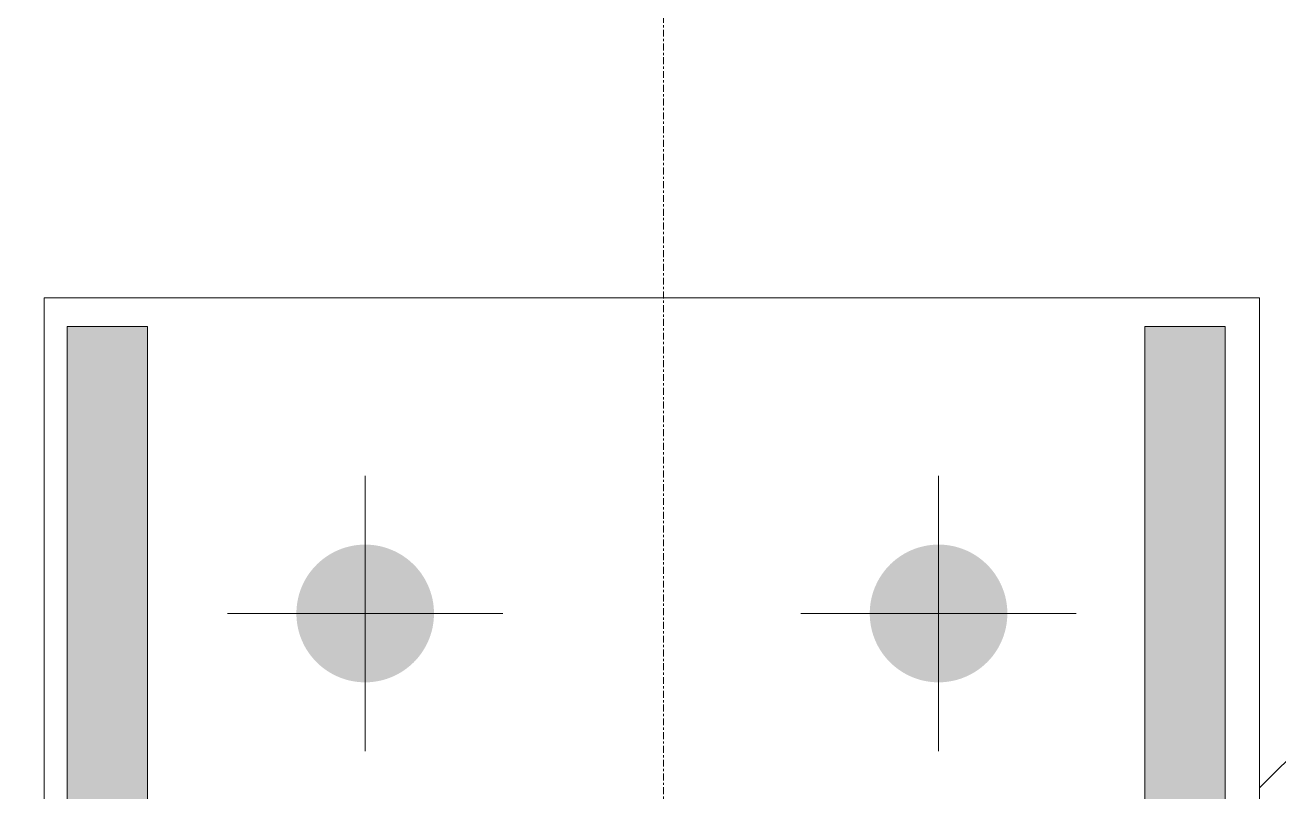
# Model space of a CAD drawing. Header units: millimetres. Extents: x 0 to 13151789, y -1482478 to 0.
# Drawn here: x 12769976 to 12770194.7, y -1317481.8 to -1317348.2 of the extents above; entities that cross this region are included whole.
import ezdxf

# ---------------------------------------------------------------- set-up
doc = ezdxf.new("R2010")
doc.units = ezdxf.units.MM
doc.header["$LTSCALE"] = 0.4
doc.header["$MEASUREMENT"] = 0
for name, pattern in [('CENTER', [2, 1.25, -0.25, 0.25, -0.25]), ('XKITLINE00', [0]), ('XKITLINE03', [6, 3, -1, 1, -1])]:
    doc.linetypes.add(name, pattern=pattern)
for name, color, linetype, lineweight in [('Bolt', 255, 'Continuous', 0), ('COLUM HATCH', 7, 'Continuous', 0), ('Grid', 202, 'CENTER', 0), ('Part', 1, 'Continuous', 0)]:
    doc.layers.add(name, color=color, linetype=linetype, lineweight=lineweight)

msp = doc.modelspace()

# ---------------------------------------------------------------- hatches: boundary and pattern name
at = {"layer": 'Bolt', "lineweight": 0}
for points in [[(12770023.33, -1317450.55), (12770023.33, -1317450.4), (12770023.33, -1317450.25), (12770023.34, -1317450.1), (12770023.35, -1317449.96), (12770023.36, -1317449.81), (12770023.37, -1317449.66), (12770023.38, -1317449.52), (12770023.4, -1317449.37), (12770023.42, -1317449.22), (12770023.43, -1317449.08), (12770023.46, -1317448.93), (12770023.48, -1317448.79), (12770023.5, -1317448.64), (12770023.53, -1317448.5), (12770023.56, -1317448.35), (12770023.59, -1317448.21), (12770023.62, -1317448.06), (12770023.65, -1317447.92), (12770023.68, -1317447.78), (12770023.72, -1317447.63), (12770023.76, -1317447.49), (12770023.8, -1317447.35), (12770023.84, -1317447.21), (12770023.89, -1317447.07), (12770023.93, -1317446.93), (12770023.98, -1317446.79), (12770024.03, -1317446.65), (12770024.08, -1317446.51), (12770024.13, -1317446.37), (12770024.18, -1317446.24), (12770024.24, -1317446.1), (12770024.3, -1317445.96), (12770024.35, -1317445.83), (12770024.42, -1317445.7), (12770024.48, -1317445.56), (12770024.54, -1317445.43), (12770024.61, -1317445.3), (12770024.67, -1317445.17), (12770024.74, -1317445.04), (12770024.81, -1317444.91), (12770024.88, -1317444.78), (12770024.96, -1317444.65), (12770025.03, -1317444.52), (12770025.11, -1317444.4), (12770025.19, -1317444.27), (12770025.27, -1317444.15), (12770025.35, -1317444.03), (12770025.43, -1317443.9), (12770025.51, -1317443.78), (12770025.6, -1317443.66), (12770025.69, -1317443.54), (12770025.78, -1317443.43), (12770025.87, -1317443.31), (12770025.96, -1317443.19), (12770026.05, -1317443.08), (12770026.14, -1317442.97), (12770026.24, -1317442.85), (12770026.34, -1317442.74), (12770026.43, -1317442.63), (12770026.53, -1317442.53), (12770026.63, -1317442.42), (12770026.74, -1317442.31), (12770026.84, -1317442.21), (12770026.94, -1317442.1), (12770027.05, -1317442), (12770027.16, -1317441.9), (12770027.27, -1317441.8), (12770027.38, -1317441.7), (12770027.49, -1317441.61), (12770027.6, -1317441.51), (12770027.71, -1317441.42), (12770027.83, -1317441.32), (12770027.94, -1317441.23), (12770028.06, -1317441.14), (12770028.18, -1317441.05), (12770028.3, -1317440.97), (12770028.42, -1317440.88), (12770028.54, -1317440.8), (12770028.66, -1317440.71), (12770028.78, -1317440.63), (12770028.91, -1317440.55), (12770029.03, -1317440.48), (12770029.16, -1317440.4), (12770029.28, -1317440.32), (12770029.41, -1317440.25), (12770029.54, -1317440.18), (12770029.67, -1317440.11), (12770029.8, -1317440.04), (12770029.93, -1317439.97), (12770030.06, -1317439.91), (12770030.19, -1317439.84), (12770030.33, -1317439.78), (12770030.46, -1317439.72), (12770030.6, -1317439.66), (12770030.73, -1317439.61), (12770030.87, -1317439.55), (12770031.01, -1317439.5), (12770031.14, -1317439.44), (12770031.28, -1317439.39), (12770031.42, -1317439.35), (12770031.56, -1317439.3), (12770031.7, -1317439.25), (12770031.84, -1317439.21), (12770031.98, -1317439.17), (12770032.12, -1317439.13), (12770032.27, -1317439.09), (12770032.41, -1317439.05), (12770032.55, -1317439.02), (12770032.7, -1317438.98), (12770032.84, -1317438.95), (12770032.98, -1317438.92), (12770033.13, -1317438.9), (12770033.27, -1317438.87), (12770033.42, -1317438.84), (12770033.56, -1317438.82), (12770033.71, -1317438.8), (12770033.86, -1317438.78), (12770034, -1317438.77), (12770034.15, -1317438.75), (12770034.3, -1317438.74), (12770034.44, -1317438.72), (12770034.59, -1317438.71), (12770034.74, -1317438.71), (12770034.88, -1317438.7), (12770035.03, -1317438.7), (12770035.18, -1317438.69), (12770035.33, -1317438.69), (12770035.47, -1317438.69), (12770035.62, -1317438.7), (12770035.77, -1317438.7), (12770035.91, -1317438.71), (12770036.06, -1317438.71), (12770036.21, -1317438.72), (12770036.35, -1317438.74), (12770036.5, -1317438.75), (12770036.65, -1317438.77), (12770036.79, -1317438.78), (12770036.94, -1317438.8), (12770037.09, -1317438.82), (12770037.23, -1317438.84), (12770037.38, -1317438.87), (12770037.52, -1317438.9), (12770037.67, -1317438.92), (12770037.81, -1317438.95), (12770037.95, -1317438.98), (12770038.1, -1317439.02), (12770038.24, -1317439.05), (12770038.38, -1317439.09), (12770038.53, -1317439.13), (12770038.67, -1317439.17), (12770038.81, -1317439.21), (12770038.95, -1317439.25), (12770039.09, -1317439.3), (12770039.23, -1317439.35), (12770039.37, -1317439.39), (12770039.51, -1317439.44), (12770039.64, -1317439.5), (12770039.78, -1317439.55), (12770039.92, -1317439.61), (12770040.05, -1317439.66), (12770040.19, -1317439.72), (12770040.32, -1317439.78), (12770040.46, -1317439.84), (12770040.59, -1317439.91), (12770040.72, -1317439.97), (12770040.85, -1317440.04), (12770040.98, -1317440.11), (12770041.11, -1317440.18), (12770041.24, -1317440.25), (12770041.37, -1317440.32), (12770041.49, -1317440.4), (12770041.62, -1317440.48), (12770041.75, -1317440.55), (12770041.87, -1317440.63), (12770041.99, -1317440.71), (12770042.11, -1317440.8), (12770042.23, -1317440.88), (12770042.35, -1317440.97), (12770042.47, -1317441.05), (12770042.59, -1317441.14), (12770042.71, -1317441.23), (12770042.82, -1317441.32), (12770042.94, -1317441.42), (12770043.05, -1317441.51), (12770043.16, -1317441.61), (12770043.27, -1317441.7), (12770043.38, -1317441.8), (12770043.49, -1317441.9), (12770043.6, -1317442), (12770043.71, -1317442.1), (12770043.81, -1317442.21), (12770043.91, -1317442.31), (12770044.02, -1317442.42), (12770044.12, -1317442.53), (12770044.22, -1317442.63), (12770044.31, -1317442.74), (12770044.41, -1317442.85), (12770044.51, -1317442.97), (12770044.6, -1317443.08), (12770044.69, -1317443.19), (12770044.79, -1317443.31), (12770044.88, -1317443.43), (12770044.96, -1317443.54), (12770045.05, -1317443.66), (12770045.14, -1317443.78), (12770045.22, -1317443.9), (12770045.3, -1317444.03), (12770045.38, -1317444.15), (12770045.46, -1317444.27), (12770045.54, -1317444.4), (12770045.62, -1317444.52), (12770045.69, -1317444.65), (12770045.77, -1317444.78), (12770045.84, -1317444.91), (12770045.91, -1317445.04), (12770045.98, -1317445.17), (12770046.04, -1317445.3), (12770046.11, -1317445.43), (12770046.17, -1317445.56), (12770046.24, -1317445.7), (12770046.3, -1317445.83), (12770046.35, -1317445.96), (12770046.41, -1317446.1), (12770046.47, -1317446.24), (12770046.52, -1317446.37), (12770046.57, -1317446.51), (12770046.62, -1317446.65), (12770046.67, -1317446.79), (12770046.72, -1317446.93), (12770046.76, -1317447.07), (12770046.81, -1317447.21), (12770046.85, -1317447.35), (12770046.89, -1317447.49), (12770046.93, -1317447.63), (12770046.97, -1317447.78), (12770047, -1317447.92), (12770047.03, -1317448.06), (12770047.07, -1317448.21), (12770047.09, -1317448.35), (12770047.12, -1317448.5), (12770047.15, -1317448.64), (12770047.17, -1317448.79), (12770047.2, -1317448.93), (12770047.22, -1317449.08), (12770047.23, -1317449.22), (12770047.25, -1317449.37), (12770047.27, -1317449.52), (12770047.28, -1317449.66), (12770047.29, -1317449.81), (12770047.3, -1317449.96), (12770047.31, -1317450.1), (12770047.32, -1317450.25), (12770047.32, -1317450.4), (12770047.32, -1317450.55), (12770047.33, -1317450.69), (12770047.32, -1317450.84), (12770047.32, -1317450.99), (12770047.32, -1317451.13), (12770047.31, -1317451.28), (12770047.3, -1317451.43), (12770047.29, -1317451.58), (12770047.28, -1317451.72), (12770047.27, -1317451.87), (12770047.25, -1317452.02), (12770047.23, -1317452.16), (12770047.22, -1317452.31), (12770047.2, -1317452.45), (12770047.17, -1317452.6), (12770047.15, -1317452.74), (12770047.12, -1317452.89), (12770047.09, -1317453.03), (12770047.07, -1317453.18), (12770047.03, -1317453.32), (12770047, -1317453.47), (12770046.97, -1317453.61), (12770046.93, -1317453.75), (12770046.89, -1317453.89), (12770046.85, -1317454.03), (12770046.81, -1317454.18), (12770046.76, -1317454.32), (12770046.72, -1317454.46), (12770046.67, -1317454.6), (12770046.62, -1317454.74), (12770046.57, -1317454.87), (12770046.52, -1317455.01), (12770046.47, -1317455.15), (12770046.41, -1317455.28), (12770046.35, -1317455.42), (12770046.3, -1317455.56), (12770046.24, -1317455.69), (12770046.17, -1317455.82), (12770046.11, -1317455.96), (12770046.04, -1317456.09), (12770045.98, -1317456.22), (12770045.91, -1317456.35), (12770045.84, -1317456.48), (12770045.77, -1317456.61), (12770045.69, -1317456.73), (12770045.62, -1317456.86), (12770045.54, -1317456.99), (12770045.46, -1317457.11), (12770045.38, -1317457.24), (12770045.3, -1317457.36), (12770045.22, -1317457.48), (12770045.14, -1317457.6), (12770045.05, -1317457.72), (12770044.96, -1317457.84), (12770044.88, -1317457.96), (12770044.79, -1317458.08), (12770044.69, -1317458.19), (12770044.6, -1317458.31), (12770044.51, -1317458.42), (12770044.41, -1317458.53), (12770044.31, -1317458.64), (12770044.22, -1317458.75), (12770044.12, -1317458.86), (12770044.02, -1317458.97), (12770043.91, -1317459.07), (12770043.81, -1317459.18), (12770043.71, -1317459.28), (12770043.6, -1317459.38), (12770043.49, -1317459.48), (12770043.38, -1317459.58), (12770043.27, -1317459.68), (12770043.16, -1317459.78), (12770043.05, -1317459.87), (12770042.94, -1317459.97), (12770042.82, -1317460.06), (12770042.71, -1317460.15), (12770042.59, -1317460.24), (12770042.47, -1317460.33), (12770042.35, -1317460.42), (12770042.23, -1317460.5), (12770042.11, -1317460.59), (12770041.99, -1317460.67), (12770041.87, -1317460.75), (12770041.75, -1317460.83), (12770041.62, -1317460.91), (12770041.49, -1317460.99), (12770041.37, -1317461.06), (12770041.24, -1317461.13), (12770041.11, -1317461.21), (12770040.98, -1317461.28), (12770040.85, -1317461.34), (12770040.72, -1317461.41), (12770040.59, -1317461.48), (12770040.46, -1317461.54), (12770040.32, -1317461.6), (12770040.19, -1317461.66), (12770040.05, -1317461.72), (12770039.92, -1317461.78), (12770039.78, -1317461.83), (12770039.64, -1317461.89), (12770039.51, -1317461.94), (12770039.37, -1317461.99), (12770039.23, -1317462.04), (12770039.09, -1317462.09), (12770038.95, -1317462.13), (12770038.81, -1317462.18), (12770038.67, -1317462.22), (12770038.53, -1317462.26), (12770038.38, -1317462.3), (12770038.24, -1317462.33), (12770038.1, -1317462.37), (12770037.95, -1317462.4), (12770037.81, -1317462.43), (12770037.67, -1317462.46), (12770037.52, -1317462.49), (12770037.38, -1317462.52), (12770037.23, -1317462.54), (12770037.09, -1317462.56), (12770036.94, -1317462.58), (12770036.79, -1317462.6), (12770036.65, -1317462.62), (12770036.5, -1317462.63), (12770036.35, -1317462.65), (12770036.21, -1317462.66), (12770036.06, -1317462.67), (12770035.91, -1317462.68), (12770035.77, -1317462.68), (12770035.62, -1317462.69), (12770035.47, -1317462.69), (12770035.33, -1317462.69), (12770035.18, -1317462.69), (12770035.03, -1317462.69), (12770034.88, -1317462.68), (12770034.74, -1317462.68), (12770034.59, -1317462.67), (12770034.44, -1317462.66), (12770034.3, -1317462.65), (12770034.15, -1317462.63), (12770034, -1317462.62), (12770033.86, -1317462.6), (12770033.71, -1317462.58), (12770033.56, -1317462.56), (12770033.42, -1317462.54), (12770033.27, -1317462.52), (12770033.13, -1317462.49), (12770032.98, -1317462.46), (12770032.84, -1317462.43), (12770032.7, -1317462.4), (12770032.55, -1317462.37), (12770032.41, -1317462.33), (12770032.27, -1317462.3), (12770032.12, -1317462.26), (12770031.98, -1317462.22), (12770031.84, -1317462.18), (12770031.7, -1317462.13), (12770031.56, -1317462.09), (12770031.42, -1317462.04), (12770031.28, -1317461.99), (12770031.14, -1317461.94), (12770031.01, -1317461.89), (12770030.87, -1317461.83), (12770030.73, -1317461.78), (12770030.6, -1317461.72), (12770030.46, -1317461.66), (12770030.33, -1317461.6), (12770030.19, -1317461.54), (12770030.06, -1317461.48), (12770029.93, -1317461.41), (12770029.8, -1317461.34), (12770029.67, -1317461.28), (12770029.54, -1317461.21), (12770029.41, -1317461.13), (12770029.28, -1317461.06), (12770029.16, -1317460.99), (12770029.03, -1317460.91), (12770028.91, -1317460.83), (12770028.78, -1317460.75), (12770028.66, -1317460.67), (12770028.54, -1317460.59), (12770028.42, -1317460.5), (12770028.3, -1317460.42), (12770028.18, -1317460.33), (12770028.06, -1317460.24), (12770027.94, -1317460.15), (12770027.83, -1317460.06), (12770027.71, -1317459.97), (12770027.6, -1317459.87), (12770027.49, -1317459.78), (12770027.38, -1317459.68), (12770027.27, -1317459.58), (12770027.16, -1317459.48), (12770027.05, -1317459.38), (12770026.94, -1317459.28), (12770026.84, -1317459.18), (12770026.74, -1317459.07), (12770026.63, -1317458.97), (12770026.53, -1317458.86), (12770026.43, -1317458.75), (12770026.34, -1317458.64), (12770026.24, -1317458.53), (12770026.14, -1317458.42), (12770026.05, -1317458.31), (12770025.96, -1317458.19), (12770025.87, -1317458.08), (12770025.78, -1317457.96), (12770025.69, -1317457.84), (12770025.6, -1317457.72), (12770025.51, -1317457.6), (12770025.43, -1317457.48), (12770025.35, -1317457.36), (12770025.27, -1317457.24), (12770025.19, -1317457.11), (12770025.11, -1317456.99), (12770025.03, -1317456.86), (12770024.96, -1317456.73), (12770024.88, -1317456.61), (12770024.81, -1317456.48), (12770024.74, -1317456.35), (12770024.67, -1317456.22), (12770024.61, -1317456.09), (12770024.54, -1317455.96), (12770024.48, -1317455.82), (12770024.42, -1317455.69), (12770024.35, -1317455.56), (12770024.3, -1317455.42), (12770024.24, -1317455.28), (12770024.18, -1317455.15), (12770024.13, -1317455.01), (12770024.08, -1317454.87), (12770024.03, -1317454.74), (12770023.98, -1317454.6), (12770023.93, -1317454.46), (12770023.89, -1317454.32), (12770023.84, -1317454.18), (12770023.8, -1317454.03), (12770023.76, -1317453.89), (12770023.72, -1317453.75), (12770023.68, -1317453.61), (12770023.65, -1317453.47), (12770023.62, -1317453.32), (12770023.59, -1317453.18), (12770023.56, -1317453.03), (12770023.53, -1317452.89), (12770023.5, -1317452.74), (12770023.48, -1317452.6), (12770023.46, -1317452.45), (12770023.43, -1317452.31), (12770023.42, -1317452.16), (12770023.4, -1317452.02), (12770023.38, -1317451.87), (12770023.37, -1317451.72), (12770023.36, -1317451.58), (12770023.35, -1317451.43), (12770023.34, -1317451.28), (12770023.33, -1317451.13), (12770023.33, -1317450.99), (12770023.33, -1317450.84), (12770023.33, -1317450.69)], [(12770123.33, -1317450.55), (12770123.33, -1317450.4), (12770123.33, -1317450.25), (12770123.34, -1317450.1), (12770123.35, -1317449.96), (12770123.36, -1317449.81), (12770123.37, -1317449.66), (12770123.38, -1317449.52), (12770123.4, -1317449.37), (12770123.42, -1317449.22), (12770123.43, -1317449.08), (12770123.46, -1317448.93), (12770123.48, -1317448.79), (12770123.5, -1317448.64), (12770123.53, -1317448.5), (12770123.56, -1317448.35), (12770123.59, -1317448.21), (12770123.62, -1317448.06), (12770123.65, -1317447.92), (12770123.68, -1317447.78), (12770123.72, -1317447.63), (12770123.76, -1317447.49), (12770123.8, -1317447.35), (12770123.84, -1317447.21), (12770123.89, -1317447.07), (12770123.93, -1317446.93), (12770123.98, -1317446.79), (12770124.03, -1317446.65), (12770124.08, -1317446.51), (12770124.13, -1317446.37), (12770124.18, -1317446.24), (12770124.24, -1317446.1), (12770124.3, -1317445.96), (12770124.35, -1317445.83), (12770124.42, -1317445.7), (12770124.48, -1317445.56), (12770124.54, -1317445.43), (12770124.61, -1317445.3), (12770124.67, -1317445.17), (12770124.74, -1317445.04), (12770124.81, -1317444.91), (12770124.88, -1317444.78), (12770124.96, -1317444.65), (12770125.03, -1317444.52), (12770125.11, -1317444.4), (12770125.19, -1317444.27), (12770125.27, -1317444.15), (12770125.35, -1317444.03), (12770125.43, -1317443.9), (12770125.51, -1317443.78), (12770125.6, -1317443.66), (12770125.69, -1317443.54), (12770125.78, -1317443.43), (12770125.87, -1317443.31), (12770125.96, -1317443.19), (12770126.05, -1317443.08), (12770126.14, -1317442.97), (12770126.24, -1317442.85), (12770126.34, -1317442.74), (12770126.43, -1317442.63), (12770126.53, -1317442.53), (12770126.63, -1317442.42), (12770126.74, -1317442.31), (12770126.84, -1317442.21), (12770126.94, -1317442.1), (12770127.05, -1317442), (12770127.16, -1317441.9), (12770127.27, -1317441.8), (12770127.38, -1317441.7), (12770127.49, -1317441.61), (12770127.6, -1317441.51), (12770127.71, -1317441.42), (12770127.83, -1317441.32), (12770127.94, -1317441.23), (12770128.06, -1317441.14), (12770128.18, -1317441.05), (12770128.3, -1317440.97), (12770128.42, -1317440.88), (12770128.54, -1317440.8), (12770128.66, -1317440.71), (12770128.78, -1317440.63), (12770128.91, -1317440.55), (12770129.03, -1317440.48), (12770129.16, -1317440.4), (12770129.28, -1317440.32), (12770129.41, -1317440.25), (12770129.54, -1317440.18), (12770129.67, -1317440.11), (12770129.8, -1317440.04), (12770129.93, -1317439.97), (12770130.06, -1317439.91), (12770130.19, -1317439.84), (12770130.33, -1317439.78), (12770130.46, -1317439.72), (12770130.6, -1317439.66), (12770130.73, -1317439.61), (12770130.87, -1317439.55), (12770131.01, -1317439.5), (12770131.14, -1317439.44), (12770131.28, -1317439.39), (12770131.42, -1317439.35), (12770131.56, -1317439.3), (12770131.7, -1317439.25), (12770131.84, -1317439.21), (12770131.98, -1317439.17), (12770132.12, -1317439.13), (12770132.27, -1317439.09), (12770132.41, -1317439.05), (12770132.55, -1317439.02), (12770132.7, -1317438.98), (12770132.84, -1317438.95), (12770132.98, -1317438.92), (12770133.13, -1317438.9), (12770133.27, -1317438.87), (12770133.42, -1317438.84), (12770133.56, -1317438.82), (12770133.71, -1317438.8), (12770133.86, -1317438.78), (12770134, -1317438.77), (12770134.15, -1317438.75), (12770134.3, -1317438.74), (12770134.44, -1317438.72), (12770134.59, -1317438.71), (12770134.74, -1317438.71), (12770134.88, -1317438.7), (12770135.03, -1317438.7), (12770135.18, -1317438.69), (12770135.33, -1317438.69), (12770135.47, -1317438.69), (12770135.62, -1317438.7), (12770135.77, -1317438.7), (12770135.91, -1317438.71), (12770136.06, -1317438.71), (12770136.21, -1317438.72), (12770136.35, -1317438.74), (12770136.5, -1317438.75), (12770136.65, -1317438.77), (12770136.79, -1317438.78), (12770136.94, -1317438.8), (12770137.09, -1317438.82), (12770137.23, -1317438.84), (12770137.38, -1317438.87), (12770137.52, -1317438.9), (12770137.67, -1317438.92), (12770137.81, -1317438.95), (12770137.95, -1317438.98), (12770138.1, -1317439.02), (12770138.24, -1317439.05), (12770138.38, -1317439.09), (12770138.53, -1317439.13), (12770138.67, -1317439.17), (12770138.81, -1317439.21), (12770138.95, -1317439.25), (12770139.09, -1317439.3), (12770139.23, -1317439.35), (12770139.37, -1317439.39), (12770139.51, -1317439.44), (12770139.64, -1317439.5), (12770139.78, -1317439.55), (12770139.92, -1317439.61), (12770140.05, -1317439.66), (12770140.19, -1317439.72), (12770140.32, -1317439.78), (12770140.46, -1317439.84), (12770140.59, -1317439.91), (12770140.72, -1317439.97), (12770140.85, -1317440.04), (12770140.98, -1317440.11), (12770141.11, -1317440.18), (12770141.24, -1317440.25), (12770141.37, -1317440.32), (12770141.49, -1317440.4), (12770141.62, -1317440.48), (12770141.75, -1317440.55), (12770141.87, -1317440.63), (12770141.99, -1317440.71), (12770142.11, -1317440.8), (12770142.23, -1317440.88), (12770142.35, -1317440.97), (12770142.47, -1317441.05), (12770142.59, -1317441.14), (12770142.71, -1317441.23), (12770142.82, -1317441.32), (12770142.94, -1317441.42), (12770143.05, -1317441.51), (12770143.16, -1317441.61), (12770143.27, -1317441.7), (12770143.38, -1317441.8), (12770143.49, -1317441.9), (12770143.6, -1317442), (12770143.71, -1317442.1), (12770143.81, -1317442.21), (12770143.91, -1317442.31), (12770144.02, -1317442.42), (12770144.12, -1317442.53), (12770144.22, -1317442.63), (12770144.31, -1317442.74), (12770144.41, -1317442.85), (12770144.51, -1317442.97), (12770144.6, -1317443.08), (12770144.69, -1317443.19), (12770144.79, -1317443.31), (12770144.88, -1317443.43), (12770144.96, -1317443.54), (12770145.05, -1317443.66), (12770145.14, -1317443.78), (12770145.22, -1317443.9), (12770145.3, -1317444.03), (12770145.38, -1317444.15), (12770145.46, -1317444.27), (12770145.54, -1317444.4), (12770145.62, -1317444.52), (12770145.69, -1317444.65), (12770145.77, -1317444.78), (12770145.84, -1317444.91), (12770145.91, -1317445.04), (12770145.98, -1317445.17), (12770146.04, -1317445.3), (12770146.11, -1317445.43), (12770146.17, -1317445.56), (12770146.24, -1317445.7), (12770146.3, -1317445.83), (12770146.35, -1317445.96), (12770146.41, -1317446.1), (12770146.47, -1317446.24), (12770146.52, -1317446.37), (12770146.57, -1317446.51), (12770146.62, -1317446.65), (12770146.67, -1317446.79), (12770146.72, -1317446.93), (12770146.76, -1317447.07), (12770146.81, -1317447.21), (12770146.85, -1317447.35), (12770146.89, -1317447.49), (12770146.93, -1317447.63), (12770146.97, -1317447.78), (12770147, -1317447.92), (12770147.03, -1317448.06), (12770147.07, -1317448.21), (12770147.09, -1317448.35), (12770147.12, -1317448.5), (12770147.15, -1317448.64), (12770147.17, -1317448.79), (12770147.2, -1317448.93), (12770147.22, -1317449.08), (12770147.23, -1317449.22), (12770147.25, -1317449.37), (12770147.27, -1317449.52), (12770147.28, -1317449.66), (12770147.29, -1317449.81), (12770147.3, -1317449.96), (12770147.31, -1317450.1), (12770147.32, -1317450.25), (12770147.32, -1317450.4), (12770147.32, -1317450.55), (12770147.33, -1317450.69), (12770147.32, -1317450.84), (12770147.32, -1317450.99), (12770147.32, -1317451.13), (12770147.31, -1317451.28), (12770147.3, -1317451.43), (12770147.29, -1317451.58), (12770147.28, -1317451.72), (12770147.27, -1317451.87), (12770147.25, -1317452.02), (12770147.23, -1317452.16), (12770147.22, -1317452.31), (12770147.2, -1317452.45), (12770147.17, -1317452.6), (12770147.15, -1317452.74), (12770147.12, -1317452.89), (12770147.09, -1317453.03), (12770147.07, -1317453.18), (12770147.03, -1317453.32), (12770147, -1317453.47), (12770146.97, -1317453.61), (12770146.93, -1317453.75), (12770146.89, -1317453.89), (12770146.85, -1317454.03), (12770146.81, -1317454.18), (12770146.76, -1317454.32), (12770146.72, -1317454.46), (12770146.67, -1317454.6), (12770146.62, -1317454.74), (12770146.57, -1317454.87), (12770146.52, -1317455.01), (12770146.47, -1317455.15), (12770146.41, -1317455.28), (12770146.35, -1317455.42), (12770146.3, -1317455.56), (12770146.24, -1317455.69), (12770146.17, -1317455.82), (12770146.11, -1317455.96), (12770146.04, -1317456.09), (12770145.98, -1317456.22), (12770145.91, -1317456.35), (12770145.84, -1317456.48), (12770145.77, -1317456.61), (12770145.69, -1317456.73), (12770145.62, -1317456.86), (12770145.54, -1317456.99), (12770145.46, -1317457.11), (12770145.38, -1317457.24), (12770145.3, -1317457.36), (12770145.22, -1317457.48), (12770145.14, -1317457.6), (12770145.05, -1317457.72), (12770144.96, -1317457.84), (12770144.88, -1317457.96), (12770144.79, -1317458.08), (12770144.69, -1317458.19), (12770144.6, -1317458.31), (12770144.51, -1317458.42), (12770144.41, -1317458.53), (12770144.31, -1317458.64), (12770144.22, -1317458.75), (12770144.12, -1317458.86), (12770144.02, -1317458.97), (12770143.91, -1317459.07), (12770143.81, -1317459.18), (12770143.71, -1317459.28), (12770143.6, -1317459.38), (12770143.49, -1317459.48), (12770143.38, -1317459.58), (12770143.27, -1317459.68), (12770143.16, -1317459.78), (12770143.05, -1317459.87), (12770142.94, -1317459.97), (12770142.82, -1317460.06), (12770142.71, -1317460.15), (12770142.59, -1317460.24), (12770142.47, -1317460.33), (12770142.35, -1317460.42), (12770142.23, -1317460.5), (12770142.11, -1317460.59), (12770141.99, -1317460.67), (12770141.87, -1317460.75), (12770141.75, -1317460.83), (12770141.62, -1317460.91), (12770141.49, -1317460.99), (12770141.37, -1317461.06), (12770141.24, -1317461.13), (12770141.11, -1317461.21), (12770140.98, -1317461.28), (12770140.85, -1317461.34), (12770140.72, -1317461.41), (12770140.59, -1317461.48), (12770140.46, -1317461.54), (12770140.32, -1317461.6), (12770140.19, -1317461.66), (12770140.05, -1317461.72), (12770139.92, -1317461.78), (12770139.78, -1317461.83), (12770139.64, -1317461.89), (12770139.51, -1317461.94), (12770139.37, -1317461.99), (12770139.23, -1317462.04), (12770139.09, -1317462.09), (12770138.95, -1317462.13), (12770138.81, -1317462.18), (12770138.67, -1317462.22), (12770138.53, -1317462.26), (12770138.38, -1317462.3), (12770138.24, -1317462.33), (12770138.1, -1317462.37), (12770137.95, -1317462.4), (12770137.81, -1317462.43), (12770137.67, -1317462.46), (12770137.52, -1317462.49), (12770137.38, -1317462.52), (12770137.23, -1317462.54), (12770137.09, -1317462.56), (12770136.94, -1317462.58), (12770136.79, -1317462.6), (12770136.65, -1317462.62), (12770136.5, -1317462.63), (12770136.35, -1317462.65), (12770136.21, -1317462.66), (12770136.06, -1317462.67), (12770135.91, -1317462.68), (12770135.77, -1317462.68), (12770135.62, -1317462.69), (12770135.47, -1317462.69), (12770135.33, -1317462.69), (12770135.18, -1317462.69), (12770135.03, -1317462.69), (12770134.88, -1317462.68), (12770134.74, -1317462.68), (12770134.59, -1317462.67), (12770134.44, -1317462.66), (12770134.3, -1317462.65), (12770134.15, -1317462.63), (12770134, -1317462.62), (12770133.86, -1317462.6), (12770133.71, -1317462.58), (12770133.56, -1317462.56), (12770133.42, -1317462.54), (12770133.27, -1317462.52), (12770133.13, -1317462.49), (12770132.98, -1317462.46), (12770132.84, -1317462.43), (12770132.7, -1317462.4), (12770132.55, -1317462.37), (12770132.41, -1317462.33), (12770132.27, -1317462.3), (12770132.12, -1317462.26), (12770131.98, -1317462.22), (12770131.84, -1317462.18), (12770131.7, -1317462.13), (12770131.56, -1317462.09), (12770131.42, -1317462.04), (12770131.28, -1317461.99), (12770131.14, -1317461.94), (12770131.01, -1317461.89), (12770130.87, -1317461.83), (12770130.73, -1317461.78), (12770130.6, -1317461.72), (12770130.46, -1317461.66), (12770130.33, -1317461.6), (12770130.19, -1317461.54), (12770130.06, -1317461.48), (12770129.93, -1317461.41), (12770129.8, -1317461.34), (12770129.67, -1317461.28), (12770129.54, -1317461.21), (12770129.41, -1317461.13), (12770129.28, -1317461.06), (12770129.16, -1317460.99), (12770129.03, -1317460.91), (12770128.91, -1317460.83), (12770128.78, -1317460.75), (12770128.66, -1317460.67), (12770128.54, -1317460.59), (12770128.42, -1317460.5), (12770128.3, -1317460.42), (12770128.18, -1317460.33), (12770128.06, -1317460.24), (12770127.94, -1317460.15), (12770127.83, -1317460.06), (12770127.71, -1317459.97), (12770127.6, -1317459.87), (12770127.49, -1317459.78), (12770127.38, -1317459.68), (12770127.27, -1317459.58), (12770127.16, -1317459.48), (12770127.05, -1317459.38), (12770126.94, -1317459.28), (12770126.84, -1317459.18), (12770126.74, -1317459.07), (12770126.63, -1317458.97), (12770126.53, -1317458.86), (12770126.43, -1317458.75), (12770126.34, -1317458.64), (12770126.24, -1317458.53), (12770126.14, -1317458.42), (12770126.05, -1317458.31), (12770125.96, -1317458.19), (12770125.87, -1317458.08), (12770125.78, -1317457.96), (12770125.69, -1317457.84), (12770125.6, -1317457.72), (12770125.51, -1317457.6), (12770125.43, -1317457.48), (12770125.35, -1317457.36), (12770125.27, -1317457.24), (12770125.19, -1317457.11), (12770125.11, -1317456.99), (12770125.03, -1317456.86), (12770124.96, -1317456.73), (12770124.88, -1317456.61), (12770124.81, -1317456.48), (12770124.74, -1317456.35), (12770124.67, -1317456.22), (12770124.61, -1317456.09), (12770124.54, -1317455.96), (12770124.48, -1317455.82), (12770124.42, -1317455.69), (12770124.35, -1317455.56), (12770124.3, -1317455.42), (12770124.24, -1317455.28), (12770124.18, -1317455.15), (12770124.13, -1317455.01), (12770124.08, -1317454.87), (12770124.03, -1317454.74), (12770123.98, -1317454.6), (12770123.93, -1317454.46), (12770123.89, -1317454.32), (12770123.84, -1317454.18), (12770123.8, -1317454.03), (12770123.76, -1317453.89), (12770123.72, -1317453.75), (12770123.68, -1317453.61), (12770123.65, -1317453.47), (12770123.62, -1317453.32), (12770123.59, -1317453.18), (12770123.56, -1317453.03), (12770123.53, -1317452.89), (12770123.5, -1317452.74), (12770123.48, -1317452.6), (12770123.46, -1317452.45), (12770123.43, -1317452.31), (12770123.42, -1317452.16), (12770123.4, -1317452.02), (12770123.38, -1317451.87), (12770123.37, -1317451.72), (12770123.36, -1317451.58), (12770123.35, -1317451.43), (12770123.34, -1317451.28), (12770123.33, -1317451.13), (12770123.33, -1317450.99), (12770123.33, -1317450.84), (12770123.33, -1317450.69)]]:
    msp.add_hatch(color=3, dxfattribs=at).paths.add_polyline_path(points, flags=17)
at = {"layer": 'COLUM HATCH', "lineweight": 0}
h = msp.add_hatch(dxfattribs=at)
h.set_pattern_fill('ANSI32', color=256, scale=1000)
h.set_pattern_definition([(45, (5159118.7, -1962668.04), (-265.165043, 265.165043), []), (45, (5159295.5, -1962668.04), (-265.165043, 265.165043), [])])
h.paths.add_polyline_path([(12789322.35, -1309991), (12789142.35, -1309991), (12789142.35, -1309806), (12784777.35, -1309806), (12784777.35, -1309991), (12784597.35, -1309991), (12784597.35, -1311614.67, 0.183159), (12784814.66, -1311466.75, 0.520567), (12785267.01, -1311466.75, 0.520567), (12785809.52, -1311466.75, 0.520567), (12786409.55, -1311466.75, 0.520567), (12786748.08, -1311466.75, 0.520567), (12787286.17, -1311466.75, 0.520567), (12787702.24, -1311466.75, 0.520567), (12788055.63, -1311466.75, 0.520567), (12788713.1, -1311466.75, 0.520567), (12789120.46, -1311466.75, 0.164524), (12789322.35, -1311615.13)], flags=16)
h.paths.add_polyline_path([(12789322.35, -1308974.87, 0.477637), (12788857.64, -1309006.86, 0.520567), (12788374.49, -1309006.86, 0.520567), (12787995.22, -1309006.86, 0.520567), (12787432.04, -1309006.86, 0.520567), (12787019.36, -1309006.86, 0.520567), (12786579.71, -1309006.86, 0.520567), (12786118.16, -1309006.86, 0.520567), (12785685.16, -1309006.86, 0.520567), (12785147.89, -1309006.86, 0.444805), (12784597.35, -1308938.87), (12784597.35, -1309621), (12784777.35, -1309621), (12789142.35, -1309622.42), (12789142.35, -1309621), (12789322.35, -1309621)], flags=17)
h.paths.add_polyline_path([(12784597.35, -1309991), (12784417.35, -1309991), (12784417.35, -1309806), (12780052.35, -1309806), (12780052.35, -1309991), (12779872.35, -1309991), (12779872.35, -1311525.37, 0.444971), (12780348.07, -1311466.75, 0.520567), (12780829.85, -1311466.75, 0.520567), (12781337.74, -1311466.75, 0.520567), (12781920.94, -1311466.75, 0.520567), (12782551.01, -1311466.75, 0.520567), (12783188.09, -1311466.75, 0.520567), (12783629.97, -1311466.75, 0.520567), (12784207.1, -1311466.75, 0.308037), (12784597.35, -1311614.67)], flags=16)
h.paths.add_polyline_path([(12784597.35, -1308938.87, 0.061518), (12784536.04, -1309006.86, 0.520567), (12784139.7, -1309006.86, 0.520567), (12783799.46, -1309006.86, 0.520567), (12783315.98, -1309006.86, 0.520567), (12782954.91, -1309006.86, 0.520567), (12782345.31, -1309006.86, 0.520567), (12781701.46, -1309006.86, 0.520567), (12781270.86, -1309006.86, 0.520567), (12780722.65, -1309006.86, 0.520567), (12780233.15, -1309006.86, 0.403977), (12779872.35, -1308936.7), (12779872.35, -1309621), (12780052.35, -1309621), (12784417.35, -1309622.21), (12784417.35, -1309621), (12784597.35, -1309621)], flags=17)
h.paths.add_polyline_path([(12794047.35, -1309991), (12793867.35, -1309991), (12793867.35, -1309806), (12789502.35, -1309806), (12789502.35, -1309991), (12789322.35, -1309991), (12789322.35, -1311615.13, 0.327955), (12789761.07, -1311466.75, 0.520567), (12790345.45, -1311466.75, 0.520567), (12790724.47, -1311466.75, 0.520567), (12791338.8, -1311466.75, 0.520567), (12791731.2, -1311466.75, 0.520567), (12792145.81, -1311466.75, 0.520567), (12792499.18, -1311466.75, 0.520567), (12792962.66, -1311466.75, 0.520567), (12793322.35, -1311466.75, 0.520567), (12793796.67, -1311466.75, 0.276021), (12794047.35, -1311579.09)], flags=16)
h.paths.add_polyline_path([(12794047.35, -1308878.61, 0.132341), (12793894.08, -1309006.86, 0.520567), (12793514.04, -1309006.86, 0.520567), (12792859.15, -1309006.86, 0.520567), (12792406.16, -1309006.86, 0.520567), (12791992.85, -1309006.86, 0.520567), (12791358.52, -1309006.86, 0.520567), (12791024.13, -1309006.86, 0.520567), (12790386.54, -1309006.86, 0.520567), (12789846.73, -1309006.86, 0.575619), (12789322.35, -1309051.37), (12789322.35, -1309621), (12789502.35, -1309621), (12793867.35, -1309622.72), (12793867.35, -1309621), (12794047.35, -1309621)], flags=17)
h.paths.add_polyline_path([(12798772.35, -1308983.15, 0.482408), (12798384, -1309006.86, 0.520567), (12797919.98, -1309006.86, 0.520567), (12797580.09, -1309006.86, 0.520567), (12797228.96, -1309006.86, 0.520567), (12796661.56, -1309006.86, 0.520567), (12796159.16, -1309006.86, 0.520567), (12795714.49, -1309006.86, 0.520567), (12795334.13, -1309006.86, 0.520567), (12794894.99, -1309006.86, 0.520567), (12794523.41, -1309006.86, 0.363204), (12794047.35, -1308878.61), (12794047.35, -1309621), (12794227.35, -1309621), (12798592.35, -1309623.16), (12798592.35, -1309621), (12798772.35, -1309621)], flags=17)
h.paths.add_polyline_path([(12798772.35, -1309991), (12798592.35, -1309991), (12798592.35, -1309806), (12794227.35, -1309806), (12794227.35, -1309991), (12794047.35, -1309991), (12794047.35, -1311579.09, 0.213823), (12794235.33, -1311466.75, 0.520567), (12794869.13, -1311466.75, 0.520567), (12795447.81, -1311466.75, 0.520567), (12796050.08, -1311466.75, 0.520567), (12796493.06, -1311466.75, 0.520567), (12797054.24, -1311466.75, 0.520567), (12797715.26, -1311466.75, 0.520567), (12798087.07, -1311466.75, 0.520567), (12798674.87, -1311466.75, 0.09514), (12798772.35, -1311561.31)], flags=16)
h.paths.add_polyline_path([(12803367.35, -1309991), (12803187.35, -1309991), (12803187.35, -1309806), (12798952.35, -1309806), (12798952.35, -1309991), (12798772.35, -1309991), (12798772.35, -1311561.31, 0.405351), (12799264.79, -1311466.75, 0.520567), (12799646.07, -1311466.75, 0.520567), (12800183.06, -1311466.75, 0.520567), (12800727.9, -1311466.75, 0.520567), (12801131.33, -1311466.75, 0.520567), (12801557.75, -1311466.75, 0.520567), (12802216.45, -1311466.75, 0.520567), (12802815.38, -1311466.75, 0.520567), (12803226.63, -1311466.75, 0.126474), (12803367.35, -1311587.3)], flags=16)
h.paths.add_polyline_path([(12803367.35, -1308911.44, 0.187835), (12803224.39, -1309006.86, 0.520567), (12802608.65, -1309006.86, 0.520567), (12802086.83, -1309006.86, 0.520567), (12801450.92, -1309006.86, 0.520567), (12800954.53, -1309006.86, 0.520567), (12800580.39, -1309006.86, 0.520567), (12799919.77, -1309006.86, 0.520567), (12799269.82, -1309006.86, 0.560551), (12798772.35, -1309037.69), (12798772.35, -1309621), (12798952.35, -1309621), (12803187.35, -1309623.83), (12803187.35, -1309621), (12803367.35, -1309621)])
h.paths.add_polyline_path([(12806490.26, -1309006.86, -0.520567), (12807044.3, -1309006.86, -0.520567), (12807699.37, -1309006.86, -0.520567), (12808152.58, -1309006.86, -0.520567), (12808587.66, -1309006.86, -0.520567), (12808962.44, -1309006.86, -0.520567), (12809417.21, -1309006.86, -0.520567), (12810004.12, -1309006.86, -0.520567), (12810452.97, -1309006.86, -0.520567), (12810900.28, -1309006.86, -0.520567), (12811487.16, -1309031.93, -0.520567), (12811542.69, -1309474.83, -0.520567), (12811542.69, -1309965.05, -0.520567), (12811542.69, -1310379.59, -0.520567), (12811542.69, -1310812.56, -0.520567), (12811533.34, -1311435.88, -0.520567), (12811089.34, -1311466.75, -0.520567), (12810667.38, -1311466.75, -0.520567), (12810320.1, -1311466.75, -0.520567), (12809839.45, -1311466.75, -0.520567), (12809299.64, -1311466.75, -0.520567), (12808928.58, -1311466.75, -0.520567), (12808567.75, -1311466.75, -0.520567), (12808013, -1311466.75, -0.520567), (12807623.99, -1311466.75, -0.520567), (12807077.94, -1311466.75, -0.520567), (12806437.15, -1311466.75, -0.520567), (12805782.99, -1311466.75, -0.520567), (12805432.7, -1311466.75, -0.520567), (12804829.71, -1311466.75, -0.520567), (12804174.92, -1311466.75, -0.520567), (12803836.27, -1311466.75, -0.520567), (12803226.63, -1311466.75, -0.520567), (12802815.38, -1311466.75, -0.520567), (12802216.45, -1311466.75, -0.520567), (12801557.75, -1311466.75, -0.520567), (12801131.33, -1311466.75, -0.520567), (12800727.9, -1311466.75, -0.520567), (12800183.06, -1311466.75, -0.520567), (12799646.07, -1311466.75, -0.520567), (12799264.79, -1311466.75, -0.520567), (12798674.87, -1311466.75, -0.520567), (12798087.07, -1311466.75, -0.520567), (12797715.26, -1311466.75, -0.520567), (12797054.24, -1311466.75, -0.520567), (12796493.06, -1311466.75, -0.520567), (12796050.08, -1311466.75, -0.520567), (12795447.81, -1311466.75, -0.520567), (12794869.13, -1311466.75, -0.520567), (12794235.33, -1311466.75, -0.520567), (12793796.67, -1311466.75, -0.520567), (12793322.35, -1311466.75, -0.520567), (12792962.66, -1311466.75, -0.520567), (12792499.18, -1311466.75, -0.520567), (12792145.81, -1311466.75, -0.520567), (12791731.2, -1311466.75, -0.520567), (12791338.8, -1311466.75, -0.520567), (12790724.47, -1311466.75, -0.520567), (12790345.45, -1311466.75, -0.520567), (12789761.07, -1311466.75, -0.520567), (12789120.46, -1311466.75, -0.520567), (12788713.1, -1311466.75, -0.520567), (12788055.63, -1311466.75, -0.520567), (12787702.24, -1311466.75, -0.520567), (12787286.17, -1311466.75, -0.520567), (12786748.08, -1311466.75, -0.520567), (12786409.55, -1311466.75, -0.520567), (12785809.52, -1311466.75, -0.520567), (12785267.01, -1311466.75, -0.520567), (12784814.66, -1311466.75, -0.520567), (12784207.1, -1311466.75, -0.520567), (12783629.97, -1311466.75, -0.520567), (12783188.09, -1311466.75, -0.520567), (12782551.01, -1311466.75, -0.520567), (12781920.94, -1311466.75, -0.520567), (12781337.74, -1311466.75, -0.520567), (12780829.85, -1311466.75, -0.520567), (12780348.07, -1311466.75, -0.520567), (12779819.52, -1311466.75, -0.520567), (12779307.72, -1311466.75, -0.520567), (12778676.51, -1311466.75, -0.520567), (12778142.34, -1311466.75, -0.520567), (12777803.4, -1311466.75, -0.520567), (12777284.52, -1311466.75, -0.520567), (12776710.24, -1311466.75, -0.520567), (12776237.94, -1311466.75, -0.520567), (12775843.11, -1311466.75, -0.520567), (12775295.65, -1311466.75, -0.520567), (12774902.08, -1311466.75, -0.520567), (12774285.34, -1311466.75, -0.520567), (12773864.66, -1311466.75, -0.520567), (12773248.71, -1311466.75, -0.520567), (12772641.3, -1311466.75, -0.520567), (12772002.92, -1311466.75, -0.520567), (12771554.23, -1311466.75, -0.520567), (12770944.38, -1311466.75, -0.520567), (12770303.97, -1311466.75, -0.520567), (12769685.26, -1311465.91, -0.520567), (12769597.44, -1311044.62, -0.520567), (12769597.44, -1310561.79, -0.520567), (12769597.44, -1309985.91, -0.520567), (12769597.44, -1309534.1, -0.520567), (12769597.44, -1309006.86, -0.520567), (12770123.93, -1309006.86, -0.520567), (12770761.17, -1309006.86, -0.520567), (12771396.3, -1309006.86, -0.520567), (12771974.55, -1309006.86, -0.520567), (12772510.38, -1309006.86, -0.520567), (12772941, -1309006.86, -0.520567), (12773548.63, -1309006.86, -0.520567), (12773886.26, -1309006.86, -0.520567), (12774457.3, -1309006.86, -0.520567), (12774970.97, -1309006.86, -0.520567), (12775579.15, -1309006.86, -0.520567), (12776084.78, -1309006.86, -0.520567), (12776509.25, -1309006.86, -0.520567), (12777113.47, -1309006.86, -0.520567), (12777488.54, -1309006.86, -0.520567), (12777906.22, -1309006.86, -0.520567), (12778530.03, -1309006.86, -0.520567), (12778898.78, -1309006.86, -0.520567), (12779285.63, -1309006.86, -0.520567), (12779799.68, -1309006.86, -0.520567), (12780233.15, -1309006.86, -0.520567), (12780722.65, -1309006.86, -0.520567), (12781270.86, -1309006.86, -0.520567), (12781701.46, -1309006.86, -0.520567), (12782345.31, -1309006.86, -0.520567), (12782954.91, -1309006.86, -0.520567), (12783315.98, -1309006.86, -0.520567), (12783799.46, -1309006.86, -0.520567), (12784139.7, -1309006.86, -0.520567), (12784536.04, -1309006.86, -0.520567), (12785147.89, -1309006.86, -0.520567), (12785685.16, -1309006.86, -0.520567), (12786118.16, -1309006.86, -0.520567), (12786579.71, -1309006.86, -0.520567), (12787019.36, -1309006.86, -0.520567), (12787432.04, -1309006.86, -0.520567), (12787995.22, -1309006.86, -0.520567), (12788374.49, -1309006.86, -0.520567), (12788857.64, -1309006.86, -0.520567), (12789348.19, -1309006.86, -0.520567), (12789846.73, -1309006.86, -0.520567), (12790386.54, -1309006.86, -0.520567), (12791024.13, -1309006.86, -0.520567), (12791358.52, -1309006.86, -0.520567), (12791992.85, -1309006.86, -0.520567), (12792406.16, -1309006.86, -0.520567), (12792859.15, -1309006.86, -0.520567), (12793514.04, -1309006.86, -0.520567), (12793894.08, -1309006.86, -0.520567), (12794523.41, -1309006.86, -0.520567), (12794894.99, -1309006.86, -0.520567), (12795334.13, -1309006.86, -0.520567), (12795714.49, -1309006.86, -0.520567), (12796159.16, -1309006.86, -0.520567), (12796661.56, -1309006.86, -0.520567), (12797228.96, -1309006.86, -0.520567), (12797580.09, -1309006.86, -0.520567), (12797919.98, -1309006.86, -0.520567), (12798384, -1309006.86, -0.520567), (12798791.2, -1309006.86, -0.520567), (12799269.82, -1309006.86, -0.520567), (12799919.77, -1309006.86, -0.520567), (12800580.39, -1309006.86, -0.520567), (12800954.53, -1309006.86, -0.520567), (12801450.92, -1309006.86, -0.520567), (12802086.83, -1309006.86, -0.520567), (12802608.65, -1309006.86, -0.520567), (12803224.39, -1309006.86, -0.520567), (12803612.39, -1309006.86, -0.520567), (12804182.53, -1309006.86, -0.520567), (12804587.41, -1309006.86, -0.520567), (12805062.06, -1309006.86, -0.520567), (12805558.5, -1309006.86, -0.520567), (12806133.3, -1309006.86, -0.520567)])
h.paths.add_polyline_path([(12807634.46, -1309640.7), (12807846.46, -1309640.7), (12807846.46, -1309850.7), (12807634.46, -1309850.7)], flags=16)
h.paths.add_polyline_path([(12807638.46, -1309645.7), (12807652.46, -1309645.7), (12807682.46, -1309695.7, -175921860444160), (12807682.46, -1309695.7), (12807673.66, -1309739.7), (12807826.46, -1309739.7), (12807826.46, -1309645.7), (12807840.46, -1309645.7), (12807840.46, -1309845.7), (12807826.46, -1309845.7), (12807826.46, -1309751.7), (12807652.46, -1309751.7), (12807652.46, -1309845.7), (12807638.46, -1309845.7)], flags=0)
h.paths.add_polyline_path([(12803547.35, -1309621), (12803547.35, -1309991), (12803187.35, -1309991), (12803187.35, -1309621)], flags=16)
h.paths.add_polyline_path([(12803542.35, -1309630), (12803542.35, -1309646), (12803373.35, -1309646), (12803373.35, -1309966), (12803542.35, -1309966), (12803542.35, -1309982), (12803192.35, -1309982), (12803192.35, -1309966), (12803361.35, -1309966), (12803361.35, -1309646), (12803192.35, -1309646), (12803192.35, -1309630)], flags=0)
h.paths.add_polyline_path([(12807634.46, -1310810.69), (12807846.46, -1310810.69), (12807846.46, -1311020.69), (12807634.46, -1311020.69)], flags=16)
h.paths.add_polyline_path([(12807638.46, -1310815.69), (12807652.46, -1310815.69), (12807681.46, -1310865.69, -234562480592213.3125), (12807681.46, -1310865.69), (12807672.96, -1310909.69), (12807826.46, -1310909.69), (12807801.63, -1310865.69, -1), (12807781.63, -1310865.69, -1), (12807801.63, -1310865.69), (12807826.46, -1310815.69), (12807840.46, -1310815.69), (12807840.46, -1311015.69), (12807826.46, -1311015.69), (12807826.46, -1310921.69), (12807652.46, -1310921.69), (12807652.46, -1311015.69), (12807638.46, -1311015.69)], flags=0)
h.paths.add_polyline_path([(12810553.69, -1309620.69), (12810803.69, -1309620.69), (12810803.69, -1309720.69), (12810780.69, -1309720.69), (12810778.69, -1309720.69), (12810578.69, -1309720.69), (12810553.69, -1309720.69)], flags=16)
h.paths.add_polyline_path([(12810578.69, -1309645.69), (12810588.69, -1309645.69), (12810588.69, -1309712.69), (12810768.69, -1309712.69), (12810768.69, -1309645.69), (12810778.69, -1309645.69), (12810778.69, -1309712.69), (12810578.69, -1309712.69)], flags=0)
h.paths.add_polyline_path([(12810803.69, -1310940.69), (12810803.69, -1311040.7), (12810553.69, -1311040.7), (12810553.69, -1310940.69)], flags=16)
h.paths.add_polyline_path([(12810768.69, -1310948.69), (12810803.69, -1310940.7), (12810778.69, -1310940.7), (12810778.69, -1311015.69), (12810768.69, -1311015.69), (12810768.69, -1310948.69), (12810588.69, -1310948.69), (12810588.69, -1311015.69), (12810578.69, -1311015.69), (12810578.69, -1310948.69)], flags=0)
h.paths.add_polyline_path([(12798952.35, -1309621), (12798952.35, -1309991), (12798592.35, -1309991), (12798592.35, -1309621)], flags=16)
h.paths.add_polyline_path([(12798947.35, -1309630), (12798947.35, -1309646), (12798778.35, -1309646), (12798778.35, -1309966), (12798947.35, -1309966), (12798947.35, -1309982), (12798597.35, -1309982), (12798597.35, -1309966), (12798766.35, -1309966), (12798766.35, -1309646), (12798597.35, -1309646), (12798597.35, -1309630)], flags=0)
h.paths.add_polyline_path([(12794227.35, -1309621), (12794227.35, -1309991), (12793867.35, -1309991), (12793867.35, -1309621)], flags=16)
h.paths.add_polyline_path([(12794222.35, -1309630), (12794222.35, -1309646), (12794053.35, -1309646), (12794053.35, -1309966), (12794222.35, -1309966), (12794222.35, -1309982), (12793872.35, -1309982), (12793872.35, -1309966), (12794041.35, -1309966), (12794041.35, -1309646), (12793872.35, -1309646), (12793872.35, -1309630)], flags=0)
h.paths.add_polyline_path([(12789502.35, -1309621), (12789502.35, -1309991), (12789142.35, -1309991), (12789142.35, -1309621)], flags=16)
h.paths.add_polyline_path([(12789497.35, -1309630), (12789497.35, -1309646), (12789328.35, -1309646), (12789328.35, -1309966), (12789497.35, -1309966), (12789497.35, -1309982), (12789147.35, -1309982), (12789147.35, -1309966), (12789316.35, -1309966), (12789316.35, -1309646), (12789147.35, -1309646), (12789147.35, -1309630)], flags=0)
h.paths.add_polyline_path([(12784777.35, -1309621), (12784777.35, -1309991), (12784417.35, -1309991), (12784417.35, -1309621)], flags=16)
h.paths.add_polyline_path([(12784772.35, -1309630), (12784772.35, -1309646), (12784603.35, -1309646), (12784603.35, -1309966), (12784772.35, -1309966), (12784772.35, -1309982), (12784422.35, -1309982), (12784422.35, -1309966), (12784591.35, -1309966), (12784591.35, -1309646), (12784422.35, -1309646), (12784422.35, -1309630)], flags=0)
h.paths.add_polyline_path([(12780052.35, -1309621), (12780052.35, -1309991), (12779692.35, -1309991), (12779692.35, -1309621)], flags=16)
h.paths.add_polyline_path([(12780047.35, -1309630), (12780047.35, -1309646), (12779878.35, -1309646), (12779878.35, -1309966), (12780047.35, -1309966), (12780047.35, -1309982), (12779697.35, -1309982), (12779697.35, -1309966), (12779866.35, -1309966), (12779866.35, -1309646), (12779697.35, -1309646), (12779697.35, -1309630)], flags=0)
h.paths.add_polyline_path([(12775327.35, -1309621), (12775327.35, -1309991), (12774967.35, -1309991), (12774967.35, -1309621)], flags=16)
h.paths.add_polyline_path([(12775322.35, -1309630), (12775322.35, -1309646), (12775153.35, -1309646), (12775153.35, -1309966), (12775322.35, -1309966), (12775322.35, -1309982), (12774972.35, -1309982), (12774972.35, -1309966), (12775141.35, -1309966), (12775141.35, -1309646), (12774972.35, -1309646), (12774972.35, -1309630)], flags=0)
h.paths.add_polyline_path([(12770267.35, -1309621), (12770267.35, -1309991), (12769907.35, -1309991), (12769907.35, -1309621)], flags=16)
h.paths.add_polyline_path([(12770262.35, -1309630), (12770262.35, -1309646), (12770093.35, -1309646), (12770093.35, -1309966), (12770262.35, -1309966), (12770262.35, -1309982), (12769912.35, -1309982), (12769912.35, -1309966), (12770081.35, -1309966), (12770081.35, -1309646), (12769912.35, -1309646), (12769912.35, -1309630)], flags=0)
h.paths.add_polyline_path([(12769511.83, -1309095.67, 0.153013), (12769358.03, -1309214.11, 0.520567), (12768826.25, -1309214.11, 0.520567), (12768294.47, -1309214.11, 0.520567), (12767762.69, -1309214.11, 0.520567), (12767230.91, -1309214.11, 0.520567), (12766699.13, -1309214.11, 0.520567), (12766167.35, -1309214.11, 0.459237), (12765677.35, -1309165.49), (12765677.35, -1309621), (12765857.35, -1309621), (12765857.35, -1309806), (12769483.7, -1309806, -0.289586), (12769597.44, -1309534.1, -0.403531)])
h.paths.add_polyline_path([(12769685.26, -1311465.91, -0.520567), (12769597.44, -1311044.62, -0.520567), (12769597.44, -1310561.79, -0.520567), (12769597.44, -1309985.91, -0.200723), (12769483.7, -1309806), (12765857.35, -1309806), (12765857.35, -1309991), (12765677.35, -1309991), (12765677.35, -1318665), (12765857.35, -1318665), (12765857.35, -1318850), (12767332.02, -1318850, 0.139896), (12767434.89, -1318704.55, 0.520567), (12767946.94, -1318561.03, 0.520567), (12768458.99, -1318417.51, 0.520567), (12768971.03, -1318273.99, 0.520567), (12769483.08, -1318130.47, 0.520567), (12769995.12, -1317986.94, 0.082499), (12770087.35, -1318040), (12770087.35, -1317605.69), (12769979.33, -1317605.69), (12769979.33, -1317395.69), (12770087.35, -1317395.69), (12770087.35, -1311615.88, -0.311685)])
h.paths.add_polyline_path([(12768485.53, -1314404.69), (12768585.54, -1314404.69), (12768585.54, -1314654.69), (12768485.53, -1314654.69)], flags=16)
h.paths.add_polyline_path([(12768577.54, -1314429.69), (12768577.54, -1314619.69), (12768585.53, -1314654.69), (12768585.53, -1314629.69), (12768510.54, -1314629.69), (12768510.54, -1314619.69), (12768530.53, -1314555.69), (12768530.53, -1314579.69), (12768577.54, -1314579.69), (12768577.54, -1314479.69), (12768530.53, -1314479.69), (12768530.53, -1314455.69), (12768518.23, -1314439.69), (12768510.54, -1314439.69), (12768510.54, -1314429.69)], flags=0)
h.paths.add_polyline_path([(12769805.54, -1314404.69), (12769905.54, -1314404.69), (12769905.54, -1314654.69), (12769805.54, -1314654.69), (12769805.54, -1314629.69), (12769805.54, -1314429.69)], flags=16)
h.paths.add_polyline_path([(12769880.54, -1314429.69), (12769880.54, -1314439.69), (12769860.54, -1314503.69), (12769860.54, -1314479.69), (12769813.54, -1314479.69), (12769813.54, -1314579.69), (12769860.54, -1314579.69), (12769860.54, -1314603.69), (12769872.84, -1314619.69), (12769880.54, -1314619.69), (12769880.54, -1314629.69), (12769813.54, -1314629.69), (12769813.54, -1314429.69)], flags=0)
h.paths.add_polyline_path([(12770692.22, -1312665.94, 0.520567), (12770692.22, -1312134.16, 0.489466), (12770717.62, -1311622.11, -0.3097), (12770303.97, -1311466.75, -0.179721), (12770087.35, -1311615.88), (12770087.35, -1317395.69), (12770191.33, -1317395.69), (12770191.33, -1317605.69), (12770087.35, -1317605.69), (12770087.35, -1318040, 0.420029), (12770507.17, -1317843.42, 0.520567), (12770692.22, -1317451.96, 0.520567), (12770692.22, -1316920.18, 0.520567), (12770692.22, -1316388.4, 0.520567), (12770692.22, -1315856.62, 0.520567), (12770692.22, -1315324.84, 0.520567), (12770692.22, -1314793.06, 0.520567), (12770692.22, -1314261.28, 0.520567), (12770692.22, -1313729.5, 0.520567), (12770692.22, -1313197.72, 0.520567)])
at = {"layer": 'Part', "lineweight": 0}
for points in [[(12769983.33, -1317600.69), (12769983.33, -1317400.69), (12769997.33, -1317400.69), (12769997.33, -1317600.69)], [(12770171.33, -1317600.69), (12770171.33, -1317400.69), (12770185.33, -1317400.69), (12770185.33, -1317600.69)]]:
    msp.add_hatch(color=3, dxfattribs=at).paths.add_polyline_path(points, flags=17)

# ---------------------------------------------------------------- linework, layer by layer
at = {"layer": 'Bolt', "color": 3, "linetype": 'XKITLINE00', "lineweight": 0}
for p, q in [((12770035.33, -1317474.69), (12770035.33, -1317426.69)), ((12770135.33, -1317474.69), (12770135.33, -1317426.69)), ((12770011.33, -1317450.69), (12770059.33, -1317450.69)), ((12770111.33, -1317450.69), (12770159.33, -1317450.69))]:
    msp.add_line(p, q, dxfattribs=at)
at = {"layer": 'Grid', "linetype": 'XKITLINE03', "lineweight": 0}
msp.add_line((12770087.35, -1287783.38), (12770087.35, -1320385.5), dxfattribs=at)
at = {"layer": 'Part', "color": 3, "linetype": 'XKITLINE00', "lineweight": 0}
for p, q in [((12769979.33, -1317605.69), (12769979.33, -1317395.69)), ((12769979.33, -1317395.69), (12770191.33, -1317395.69)), ((12770191.33, -1317605.69), (12770191.33, -1317395.69)), ((12769983.33, -1317600.69), (12769983.33, -1317400.69)), ((12769983.33, -1317400.69), (12769997.33, -1317400.69)), ((12769997.33, -1317600.69), (12769997.33, -1317400.69)), ((12770171.33, -1317600.69), (12770171.33, -1317400.69)), ((12770171.33, -1317400.69), (12770185.33, -1317400.69)), ((12770185.33, -1317600.69), (12770185.33, -1317400.69))]:
    msp.add_line(p, q, dxfattribs=at)

doc.saveas('drawing.dxf')
